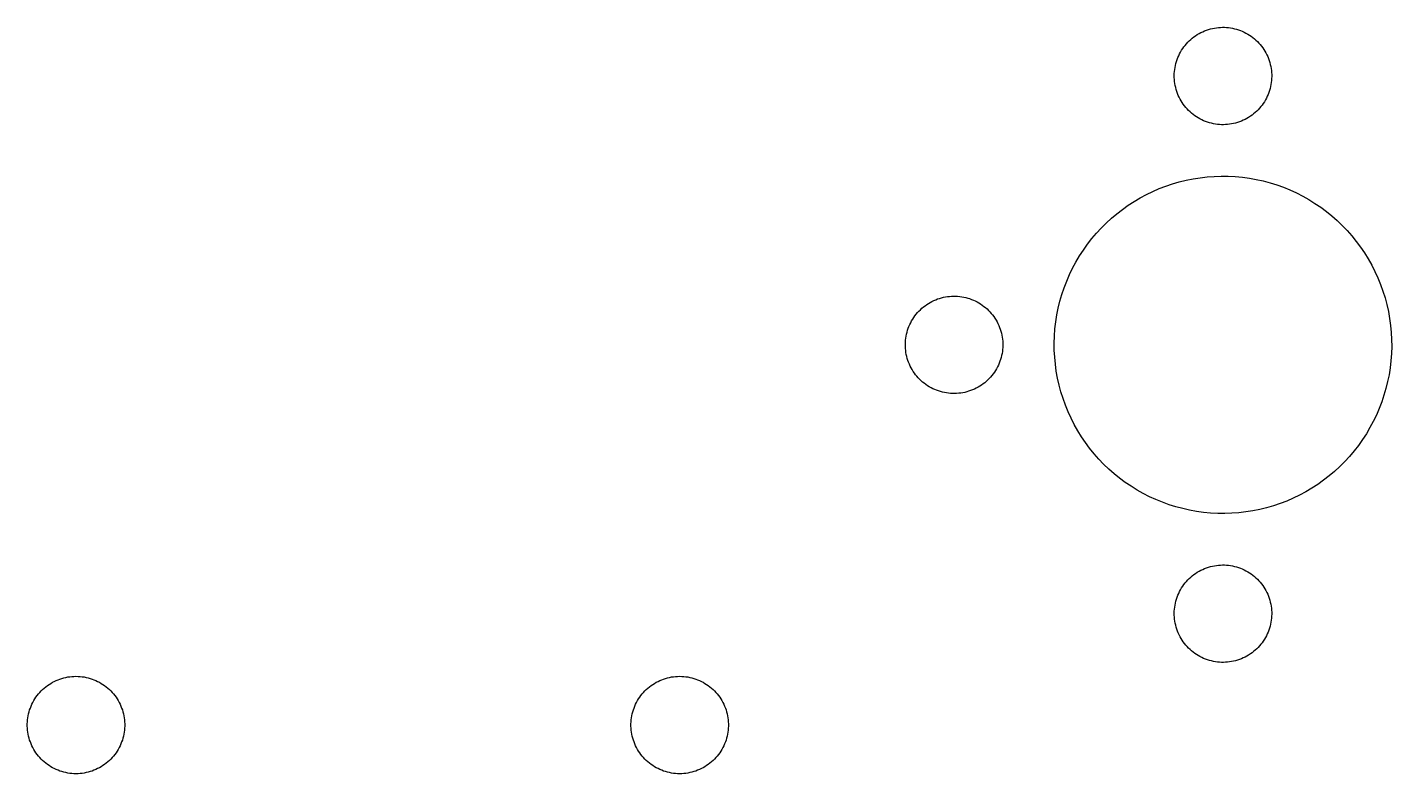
# Model space of a CAD drawing. Header units: metres. Extents: x -162 to 60, y -124 to 48.
# Drawn here: x -50.3 to 7.1, y -18 to 13.4 of the extents above; entities that cross this region are included whole.
import ezdxf

# ---------------------------------------------------------------- set-up
doc = ezdxf.new("R2010")
doc.units = ezdxf.units.M

msp = doc.modelspace()

# ---------------------------------------------------------------- linework, layer by layer
for p, q in [((-0.853049, 13.1775), (-0.774371, 13.2116)), ((-0.774371, 13.2116), (-0.694144, 13.2422)), ((-0.694144, 13.2422), (-0.612753, 13.2697)), ((-0.612753, 13.2697), (-0.530588, 13.2938)), ((-0.530588, 13.2938), (-0.446872, 13.3143)), ((-0.446872, 13.3143), (-0.362769, 13.331)), ((-0.362769, 13.331), (-0.27789, 13.3445)), ((-0.27789, 13.3445), (-0.192624, 13.3542)), ((-0.192624, 13.3542), (-0.10697, 13.3608)), ((-0.10697, 13.3608), (-0.021316, 13.3635)), ((-0.021316, 13.3635), (0.064337, 13.3624)), ((0.064337, 13.3624), (0.149991, 13.3581)), ((0.149991, 13.3581), (0.235257, 13.35)), ((0.235257, 13.35), (0.320523, 13.3383)), ((0.320523, 13.3383), (0.405014, 13.3232)), ((0.405014, 13.3232), (0.48873, 13.3042)), ((0.48873, 13.3042), (0.571671, 13.2821)), ((0.571671, 13.2821), (0.653836, 13.2566)), ((0.653836, 13.2566), (0.734451, 13.2275)), ((0.734451, 13.2275), (0.813904, 13.1949)), ((-1.59293, 12.6035), (-1.5375, 12.6694)), ((-1.5375, 12.6694), (-1.47937, 12.7326)), ((-1.47937, 12.7326), (-1.41852, 12.793)), ((-1.41852, 12.793), (-1.35534, 12.8512)), ((-1.35534, 12.8512), (-1.28984, 12.9066)), ((-1.28984, 12.9066), (-1.22202, 12.9593)), ((-1.22202, 12.9593), (-1.15226, 13.0089)), ((-1.15226, 13.0089), (-1.08017, 13.0558)), ((-1.08017, 13.0558), (-1.00614, 13.0996)), ((-1.00614, 13.0996), (-0.930563, 13.1399)), ((-0.930563, 13.1399), (-0.853049, 13.1775)), ((0.813904, 13.1949), (0.892194, 13.1593)), ((0.892194, 13.1593), (0.968546, 13.1201)), ((0.968546, 13.1201), (1.04335, 13.0779)), ((1.04335, 13.0779), (1.11621, 13.0329)), ((1.11621, 13.0329), (1.18752, 12.9845)), ((1.18752, 12.9845), (1.25612, 12.9333)), ((1.25612, 12.9333), (1.32318, 12.8794)), ((1.32318, 12.8794), (1.38751, 12.8225)), ((1.38751, 12.8225), (1.44952, 12.7632)), ((1.44952, 12.7632), (1.50882, 12.7012)), ((1.50882, 12.7012), (1.56541, 12.6368)), ((1.56541, 12.6368), (1.61967, 12.5702)), ((-1.92856, 12.0078), (-1.89795, 12.088)), ((-1.89795, 12.088), (-1.86384, 12.1667)), ((-1.86384, 12.1667), (-1.82625, 12.2442)), ((-1.82625, 12.2442), (-1.78594, 12.3198)), ((-1.78594, 12.3198), (-1.74214, 12.3938)), ((-1.74214, 12.3938), (-1.69525, 12.4659)), ((-1.69525, 12.4659), (-1.64564, 12.5357)), ((-1.64564, 12.5357), (-1.59293, 12.6035)), ((1.61967, 12.5702), (1.67083, 12.5012)), ((1.67083, 12.5012), (1.71927, 12.4299)), ((1.71927, 12.4299), (1.76423, 12.357)), ((1.76423, 12.357), (1.80648, 12.2822)), ((1.80648, 12.2822), (1.84562, 12.2058)), ((1.84562, 12.2058), (1.88128, 12.1276)), ((1.88128, 12.1276), (1.91345, 12.0481)), ((-2.04716, 11.4206), (-2.04057, 11.5063)), ((-2.04057, 11.5063), (-2.03088, 11.5915)), ((-2.03088, 11.5915), (-2.01732, 11.6764)), ((-2.01732, 11.6764), (-2.00027, 11.7605)), ((-2.00027, 11.7605), (-1.98011, 11.8442)), ((-1.98011, 11.8442), (-1.95608, 11.9264)), ((-1.95608, 11.9264), (-1.92856, 12.0078)), ((1.91345, 12.0481), (1.9429, 11.9675)), ((1.9429, 11.9675), (1.96848, 11.8853)), ((1.96848, 11.8853), (1.99058, 11.8024)), ((1.99058, 11.8024), (2.00918, 11.7187)), ((2.00918, 11.7187), (2.02468, 11.6342)), ((2.02468, 11.6342), (2.03631, 11.5493)), ((2.03631, 11.5493), (2.04445, 11.4636)), ((-2.04987, 11.335), (-2.04716, 11.4206)), ((-2.04871, 11.2489), (-2.04987, 11.335)), ((-2.04445, 11.1633), (-2.04871, 11.2489)), ((-2.03631, 11.078), (-2.04445, 11.1633)), ((-2.02468, 10.9927), (-2.03631, 11.078)), ((-2.00918, 10.9082), (-2.02468, 10.9927)), ((-1.99058, 10.8245), (-2.00918, 10.9082)), ((2.01732, 10.9505), (2.00027, 10.8664)), ((2.03088, 11.0354), (2.01732, 10.9505)), ((2.04057, 11.1206), (2.03088, 11.0354)), ((2.04716, 11.2063), (2.04057, 11.1206)), ((2.04445, 11.4636), (2.04871, 11.378)), ((2.04987, 11.2919), (2.04716, 11.2063)), ((2.04871, 11.378), (2.04987, 11.2919)), ((-1.96848, 10.7416), (-1.99058, 10.8245)), ((-1.9429, 10.6598), (-1.96848, 10.7416)), ((-1.91384, 10.5788), (-1.9429, 10.6598)), ((-1.88128, 10.4994), (-1.91384, 10.5788)), ((-1.84562, 10.4215), (-1.88128, 10.4994)), ((-1.80648, 10.3447), (-1.84562, 10.4215)), ((-1.76423, 10.2699), (-1.80648, 10.3447)), ((1.82625, 10.3827), (1.78594, 10.3071)), ((1.86384, 10.4602), (1.82625, 10.3827)), ((1.89795, 10.5389), (1.86384, 10.4602)), ((1.92856, 10.6191), (1.89795, 10.5389)), ((1.95608, 10.7005), (1.92856, 10.6191)), ((1.98011, 10.7831), (1.95608, 10.7005)), ((2.00027, 10.8664), (1.98011, 10.7831)), ((-1.71889, 10.1971), (-1.76423, 10.2699)), ((-1.67083, 10.1261), (-1.71889, 10.1971)), ((-1.61967, 10.0571), (-1.67083, 10.1261)), ((-1.56541, 9.99048), (-1.61967, 10.0571)), ((-1.50882, 9.92575), (-1.56541, 9.99048)), ((-1.44952, 9.86374), (-1.50882, 9.92575)), ((-1.38751, 9.80444), (-1.44952, 9.86374)), ((-1.32318, 9.74785), (-1.38751, 9.80444)), ((1.35534, 9.77576), (1.28984, 9.72034)), ((1.41852, 9.8339), (1.35534, 9.77576)), ((1.47937, 9.89474), (1.41852, 9.8339)), ((1.5375, 9.95792), (1.47937, 9.89474)), ((1.59293, 10.0234), (1.5375, 9.95792)), ((1.64564, 10.0912), (1.59293, 10.0234)), ((1.69525, 10.1614), (1.64564, 10.0912)), ((1.74214, 10.2331), (1.69525, 10.1614)), ((1.78594, 10.3071), (1.74214, 10.2331)), ((-1.25612, 9.69359), (-1.32318, 9.74785)), ((-1.18752, 9.64243), (-1.25612, 9.69359)), ((-1.11621, 9.59438), (-1.18752, 9.64243)), ((-1.04335, 9.54903), (-1.11621, 9.59438)), ((-0.968546, 9.50678), (-1.04335, 9.54903)), ((-0.892194, 9.46803), (-0.968546, 9.50678)), ((-0.813904, 9.43198), (-0.892194, 9.46803)), ((-0.734451, 9.39981), (-0.813904, 9.43198)), ((-0.653836, 9.37075), (-0.734451, 9.39981)), ((-0.571671, 9.34478), (-0.653836, 9.37075)), ((-0.48873, 9.32269), (-0.571671, 9.34478)), ((-0.405014, 9.30408), (-0.48873, 9.32269)), ((-0.320523, 9.28858), (-0.405014, 9.30408)), ((-0.235257, 9.27695), (-0.320523, 9.28858)), ((-0.149991, 9.26881), (-0.235257, 9.27695)), ((-0.064337, 9.26455), (-0.149991, 9.26881)), ((0.021316, 9.26378), (-0.064337, 9.26455)), ((0.10697, 9.26649), (0.021316, 9.26378)), ((0.192624, 9.27269), (0.10697, 9.26649)), ((0.27789, 9.28238), (0.192624, 9.27269)), ((0.362769, 9.29594), (0.27789, 9.28238)), ((0.446872, 9.313), (0.362769, 9.29594)), ((0.530588, 9.33315), (0.446872, 9.313)), ((0.612753, 9.35718), (0.530588, 9.33315)), ((0.694144, 9.3847), (0.612753, 9.35718)), ((0.774371, 9.41532), (0.694144, 9.3847)), ((0.853049, 9.44942), (0.774371, 9.41532)), ((0.930563, 9.48702), (0.853049, 9.44942)), ((1.00614, 9.52733), (0.930563, 9.48702)), ((1.08017, 9.57112), (1.00614, 9.52733)), ((1.15226, 9.61802), (1.08017, 9.57112)), ((1.22202, 9.66763), (1.15226, 9.61802)), ((1.28984, 9.72034), (1.22202, 9.66763)), ((-1.83748, 6.85772), (-1.54874, 6.92865)), ((-1.54874, 6.92865), (-1.25729, 6.98756)), ((-1.25729, 6.98756), (-0.963507, 7.03407)), ((-0.963507, 7.03407), (-0.667789, 7.06817)), ((-0.667789, 7.06817), (-0.371295, 7.09026)), ((-0.371295, 7.09026), (-0.074026, 7.09957)), ((-0.074026, 7.09957), (0.222855, 7.09647)), ((0.222855, 7.09647), (0.519736, 7.08058)), ((0.519736, 7.08058), (0.815842, 7.05267)), ((0.815842, 7.05267), (1.1104, 7.01236)), ((1.1104, 7.01236), (1.40302, 6.95965)), ((1.40302, 6.95965), (1.69331, 6.89493)), ((1.69331, 6.89493), (1.9805, 6.8178)), ((-3.48506, 6.18528), (-3.22306, 6.32597)), ((-3.22306, 6.32597), (-2.95525, 6.45542)), ((-2.95525, 6.45542), (-2.68239, 6.57363)), ((-2.68239, 6.57363), (-2.40489, 6.68021)), ((-2.40489, 6.68021), (-2.12313, 6.77478)), ((-2.12313, 6.77478), (-1.83748, 6.85772)), ((1.9805, 6.8178), (2.26459, 6.72905)), ((2.26459, 6.72905), (2.54442, 6.62828)), ((2.54442, 6.62828), (2.8196, 6.51588)), ((2.8196, 6.51588), (3.09012, 6.39225)), ((3.09012, 6.39225), (3.35483, 6.25698)), ((-4.23307, 5.69965), (-3.99045, 5.87212)), ((-3.99045, 5.87212), (-3.74124, 6.03413)), ((-3.74124, 6.03413), (-3.48506, 6.18528)), ((3.35483, 6.25698), (3.61412, 6.11087)), ((3.61412, 6.11087), (3.86682, 5.95429)), ((3.86682, 5.95429), (4.11254, 5.78724)), ((4.11254, 5.78724), (4.35128, 5.60974)), ((-4.91404, 5.12411), (-4.69506, 5.32564)), ((-4.69506, 5.32564), (-4.46794, 5.51749)), ((-4.46794, 5.51749), (-4.23307, 5.69965)), ((4.35128, 5.60974), (4.58267, 5.42292)), ((4.58267, 5.42292), (4.80552, 5.22604)), ((4.80552, 5.22604), (5.02024, 5.02024)), ((-5.51749, 4.46794), (-5.32564, 4.69506)), ((-5.32564, 4.69506), (-5.12411, 4.91404)), ((-5.12411, 4.91404), (-4.91404, 5.12411)), ((5.02024, 5.02024), (5.22604, 4.80552)), ((5.22604, 4.80552), (5.42292, 4.58267)), ((-5.87212, 3.99045), (-5.69965, 4.23307)), ((-5.69965, 4.23307), (-5.51749, 4.46794)), ((5.42292, 4.58267), (5.60974, 4.35128)), ((5.60974, 4.35128), (5.78724, 4.11254)), ((5.78724, 4.11254), (5.95429, 3.86682)), ((-6.32597, 3.22306), (-6.18528, 3.48506)), ((-6.18528, 3.48506), (-6.03413, 3.74124)), ((-6.03413, 3.74124), (-5.87212, 3.99045)), ((5.95429, 3.86682), (6.11087, 3.61412)), ((6.11087, 3.61412), (6.25698, 3.35483)), ((-6.57363, 2.68239), (-6.45542, 2.95525)), ((-6.45542, 2.95525), (-6.32597, 3.22306)), ((6.25698, 3.35483), (6.39225, 3.09012)), ((6.39225, 3.09012), (6.51588, 2.8196)), ((-6.77478, 2.12313), (-6.68021, 2.40489)), ((-6.68021, 2.40489), (-6.57363, 2.68239)), ((6.51588, 2.8196), (6.62828, 2.54442)), ((6.62828, 2.54442), (6.72905, 2.26459)), ((-12.4659, 1.69525), (-12.3938, 1.74214)), ((-12.3938, 1.74214), (-12.3198, 1.78594)), ((-12.3198, 1.78594), (-12.2442, 1.82625)), ((-12.2442, 1.82625), (-12.1667, 1.86384)), ((-12.1667, 1.86384), (-12.088, 1.89795)), ((-12.088, 1.89795), (-12.0078, 1.92856)), ((-12.0078, 1.92856), (-11.9264, 1.95608)), ((-11.9264, 1.95608), (-11.8442, 1.98011)), ((-11.8442, 1.98011), (-11.7605, 2.00027)), ((-11.7605, 2.00027), (-11.6764, 2.01732)), ((-11.6764, 2.01732), (-11.5915, 2.03088)), ((-11.5915, 2.03088), (-11.5063, 2.04057)), ((-11.5063, 2.04057), (-11.4206, 2.04716)), ((-11.4206, 2.04716), (-11.335, 2.04987)), ((-11.335, 2.04987), (-11.2489, 2.04871)), ((-11.2489, 2.04871), (-11.1633, 2.04445)), ((-11.1633, 2.04445), (-11.078, 2.03631)), ((-11.078, 2.03631), (-10.9927, 2.02468)), ((-10.9927, 2.02468), (-10.9082, 2.00918)), ((-10.9082, 2.00918), (-10.8245, 1.99058)), ((-10.8245, 1.99058), (-10.7416, 1.96848)), ((-10.7416, 1.96848), (-10.6598, 1.9429)), ((-10.6598, 1.9429), (-10.5788, 1.91384)), ((-10.5788, 1.91384), (-10.4994, 1.88128)), ((-10.4994, 1.88128), (-10.4215, 1.84562)), ((-10.4215, 1.84562), (-10.3447, 1.80648)), ((-10.3447, 1.80648), (-10.2699, 1.76423)), ((-10.2699, 1.76423), (-10.1971, 1.71889)), ((-6.92865, 1.54874), (-6.85772, 1.83748)), ((-6.85772, 1.83748), (-6.77478, 2.12313)), ((6.72905, 2.26459), (6.8178, 1.9805)), ((6.8178, 1.9805), (6.89493, 1.69331)), ((-13.0558, 1.08017), (-13.0089, 1.15226)), ((-13.0089, 1.15226), (-12.9593, 1.22202)), ((-12.9593, 1.22202), (-12.9066, 1.28984)), ((-12.9066, 1.28984), (-12.8512, 1.35534)), ((-12.8512, 1.35534), (-12.793, 1.41852)), ((-12.793, 1.41852), (-12.7326, 1.47937)), ((-12.7326, 1.47937), (-12.6694, 1.5375)), ((-12.6694, 1.5375), (-12.6035, 1.59293)), ((-12.6035, 1.59293), (-12.5357, 1.64564)), ((-12.5357, 1.64564), (-12.4659, 1.69525)), ((-10.1971, 1.71889), (-10.1261, 1.67083)), ((-10.1261, 1.67083), (-10.0571, 1.61967)), ((-10.0571, 1.61967), (-9.99048, 1.56541)), ((-9.99048, 1.56541), (-9.92575, 1.50882)), ((-9.92575, 1.50882), (-9.86374, 1.44952)), ((-9.86374, 1.44952), (-9.80444, 1.38751)), ((-9.80444, 1.38751), (-9.74785, 1.32318)), ((-9.74785, 1.32318), (-9.69359, 1.25612)), ((-9.69359, 1.25612), (-9.64243, 1.18752)), ((-9.64243, 1.18752), (-9.59438, 1.11621)), ((-7.03407, 0.963507), (-6.98756, 1.25729)), ((-6.98756, 1.25729), (-6.92865, 1.54874)), ((6.89493, 1.69331), (6.95965, 1.40302)), ((6.95965, 1.40302), (7.01236, 1.1104)), ((-13.2938, 0.530588), (-13.2697, 0.612753)), ((-13.2697, 0.612753), (-13.2422, 0.694144)), ((-13.2422, 0.694144), (-13.2116, 0.774371)), ((-13.2116, 0.774371), (-13.1775, 0.853049)), ((-13.1775, 0.853049), (-13.1399, 0.930563)), ((-13.1399, 0.930563), (-13.0996, 1.00614)), ((-13.0996, 1.00614), (-13.0558, 1.08017)), ((-9.59438, 1.11621), (-9.54903, 1.04335)), ((-9.54903, 1.04335), (-9.50678, 0.968546)), ((-9.50678, 0.968546), (-9.46803, 0.892194)), ((-9.46803, 0.892194), (-9.43198, 0.813904)), ((-9.43198, 0.813904), (-9.39981, 0.734451)), ((-9.39981, 0.734451), (-9.37075, 0.653836)), ((-9.37075, 0.653836), (-9.34478, 0.571671)), ((-7.09026, 0.371295), (-7.06817, 0.667789)), ((-7.06817, 0.667789), (-7.03407, 0.963507)), ((7.01236, 1.1104), (7.05267, 0.815842)), ((7.05267, 0.815842), (7.08058, 0.519736)), ((-13.3635, 0.021316), (-13.3608, 0.10697)), ((-13.3624, -0.064337), (-13.3635, 0.021316)), ((-13.3608, 0.10697), (-13.3542, 0.192624)), ((-13.3542, 0.192624), (-13.3445, 0.27789)), ((-13.3445, 0.27789), (-13.331, 0.362769)), ((-13.331, 0.362769), (-13.3143, 0.446872)), ((-13.3143, 0.446872), (-13.2938, 0.530588)), ((-9.34478, 0.571671), (-9.32269, 0.48873)), ((-9.32269, 0.48873), (-9.30408, 0.405014)), ((-9.30408, 0.405014), (-9.28858, 0.320523)), ((-9.28858, 0.320523), (-9.27695, 0.235257)), ((-9.27695, 0.235257), (-9.26881, 0.149991)), ((-9.26881, 0.149991), (-9.26455, 0.064337)), ((-9.26455, 0.064337), (-9.26378, -0.021316)), ((-7.09957, 0.074026), (-7.09026, 0.371295)), ((-7.09647, -0.222855), (-7.09957, 0.074026)), ((7.08058, 0.519736), (7.09647, 0.222855)), ((7.09647, 0.222855), (7.09957, -0.074026)), ((-13.3581, -0.149991), (-13.3624, -0.064337)), ((-13.35, -0.235257), (-13.3581, -0.149991)), ((-13.3383, -0.320523), (-13.35, -0.235257)), ((-13.3232, -0.405014), (-13.3383, -0.320523)), ((-13.3042, -0.48873), (-13.3232, -0.405014)), ((-13.2821, -0.571671), (-13.3042, -0.48873)), ((-13.2566, -0.653836), (-13.2821, -0.571671)), ((-9.33315, -0.530588), (-9.35718, -0.612753)), ((-9.313, -0.446872), (-9.33315, -0.530588)), ((-9.29594, -0.362769), (-9.313, -0.446872)), ((-9.28238, -0.27789), (-9.29594, -0.362769)), ((-9.27269, -0.192624), (-9.28238, -0.27789)), ((-9.26649, -0.10697), (-9.27269, -0.192624)), ((-9.26378, -0.021316), (-9.26649, -0.10697)), ((-7.08058, -0.519736), (-7.09647, -0.222855)), ((-7.05267, -0.815842), (-7.08058, -0.519736)), ((7.09026, -0.371295), (7.06817, -0.667789)), ((7.09957, -0.074026), (7.09026, -0.371295)), ((-13.2275, -0.734451), (-13.2566, -0.653836)), ((-13.1949, -0.813904), (-13.2275, -0.734451)), ((-13.1593, -0.892194), (-13.1949, -0.813904)), ((-13.1201, -0.968546), (-13.1593, -0.892194)), ((-13.0779, -1.04335), (-13.1201, -0.968546)), ((-13.0329, -1.11621), (-13.0779, -1.04335)), ((-12.9845, -1.18752), (-13.0329, -1.11621)), ((-9.57112, -1.08017), (-9.61802, -1.15226)), ((-9.52733, -1.00614), (-9.57112, -1.08017)), ((-9.48702, -0.930563), (-9.52733, -1.00614)), ((-9.44942, -0.853049), (-9.48702, -0.930563)), ((-9.41532, -0.774371), (-9.44942, -0.853049)), ((-9.3847, -0.694144), (-9.41532, -0.774371)), ((-9.35718, -0.612753), (-9.3847, -0.694144)), ((-7.01236, -1.1104), (-7.05267, -0.815842)), ((-6.95965, -1.40302), (-7.01236, -1.1104)), ((7.03407, -0.963507), (6.98756, -1.25729)), ((7.06817, -0.667789), (7.03407, -0.963507)), ((-12.9333, -1.25612), (-12.9845, -1.18752)), ((-12.8794, -1.32318), (-12.9333, -1.25612)), ((-12.8225, -1.38751), (-12.8794, -1.32318)), ((-12.7632, -1.44952), (-12.8225, -1.38751)), ((-12.7012, -1.50882), (-12.7632, -1.44952)), ((-12.6368, -1.56541), (-12.7012, -1.50882)), ((-12.5702, -1.61967), (-12.6368, -1.56541)), ((-12.5012, -1.67083), (-12.5702, -1.61967)), ((-12.4299, -1.71927), (-12.5012, -1.67083)), ((-12.357, -1.76423), (-12.4299, -1.71927)), ((-10.1614, -1.69525), (-10.2331, -1.74214)), ((-10.0912, -1.64564), (-10.1614, -1.69525)), ((-10.0234, -1.59293), (-10.0912, -1.64564)), ((-9.95792, -1.5375), (-10.0234, -1.59293)), ((-9.89474, -1.47937), (-9.95792, -1.5375)), ((-9.8339, -1.41852), (-9.89474, -1.47937)), ((-9.77576, -1.35534), (-9.8339, -1.41852)), ((-9.72034, -1.28984), (-9.77576, -1.35534)), ((-9.66763, -1.22202), (-9.72034, -1.28984)), ((-9.61802, -1.15226), (-9.66763, -1.22202)), ((-6.89493, -1.69331), (-6.95965, -1.40302)), ((-6.8178, -1.9805), (-6.89493, -1.69331)), ((6.92865, -1.54874), (6.85772, -1.83748)), ((6.98756, -1.25729), (6.92865, -1.54874)), ((-12.2822, -1.80648), (-12.357, -1.76423)), ((-12.2058, -1.84562), (-12.2822, -1.80648)), ((-12.1276, -1.88128), (-12.2058, -1.84562)), ((-12.0481, -1.91345), (-12.1276, -1.88128)), ((-11.9675, -1.9429), (-12.0481, -1.91345)), ((-11.8853, -1.96848), (-11.9675, -1.9429)), ((-11.8024, -1.99058), (-11.8853, -1.96848)), ((-11.7187, -2.00918), (-11.8024, -1.99058)), ((-11.6342, -2.02468), (-11.7187, -2.00918)), ((-11.5493, -2.03631), (-11.6342, -2.02468)), ((-11.4636, -2.04445), (-11.5493, -2.03631)), ((-11.378, -2.04871), (-11.4636, -2.04445)), ((-11.2919, -2.04987), (-11.378, -2.04871)), ((-11.2063, -2.04716), (-11.2919, -2.04987)), ((-11.1206, -2.04057), (-11.2063, -2.04716)), ((-11.0354, -2.03088), (-11.1206, -2.04057)), ((-10.9505, -2.01732), (-11.0354, -2.03088)), ((-10.8664, -2.00027), (-10.9505, -2.01732)), ((-10.7831, -1.98011), (-10.8664, -2.00027)), ((-10.7005, -1.95608), (-10.7831, -1.98011)), ((-10.6191, -1.92856), (-10.7005, -1.95608)), ((-10.5389, -1.89795), (-10.6191, -1.92856)), ((-10.4602, -1.86384), (-10.5389, -1.89795)), ((-10.3827, -1.82625), (-10.4602, -1.86384)), ((-10.3071, -1.78594), (-10.3827, -1.82625)), ((-10.2331, -1.74214), (-10.3071, -1.78594)), ((-6.72905, -2.26459), (-6.8178, -1.9805)), ((-6.62828, -2.54442), (-6.72905, -2.26459)), ((6.77478, -2.12313), (6.68021, -2.40489)), ((6.85772, -1.83748), (6.77478, -2.12313)), ((-6.51588, -2.8196), (-6.62828, -2.54442)), ((-6.39225, -3.09012), (-6.51588, -2.8196)), ((6.57363, -2.68239), (6.45542, -2.95525)), ((6.68021, -2.40489), (6.57363, -2.68239)), ((-6.25698, -3.35483), (-6.39225, -3.09012)), ((-6.11087, -3.61412), (-6.25698, -3.35483)), ((6.32597, -3.22306), (6.18528, -3.48506)), ((6.45542, -2.95525), (6.32597, -3.22306)), ((-5.95429, -3.86682), (-6.11087, -3.61412)), ((-5.78724, -4.11254), (-5.95429, -3.86682)), ((5.87212, -3.99045), (5.69965, -4.23307)), ((6.03413, -3.74124), (5.87212, -3.99045)), ((6.18528, -3.48506), (6.03413, -3.74124)), ((-5.60974, -4.35128), (-5.78724, -4.11254)), ((-5.42292, -4.58267), (-5.60974, -4.35128)), ((-5.22604, -4.80552), (-5.42292, -4.58267)), ((5.51749, -4.46794), (5.32564, -4.69506)), ((5.69965, -4.23307), (5.51749, -4.46794)), ((-5.02024, -5.02024), (-5.22604, -4.80552)), ((-4.80552, -5.22604), (-5.02024, -5.02024)), ((4.91404, -5.12411), (4.69506, -5.32564)), ((5.12411, -4.91404), (4.91404, -5.12411)), ((5.32564, -4.69506), (5.12411, -4.91404)), ((-4.58267, -5.42292), (-4.80552, -5.22604)), ((-4.35128, -5.60974), (-4.58267, -5.42292)), ((-4.11254, -5.78724), (-4.35128, -5.60974)), ((4.23307, -5.69965), (3.99045, -5.87212)), ((4.46794, -5.51749), (4.23307, -5.69965)), ((4.69506, -5.32564), (4.46794, -5.51749)), ((-3.86682, -5.95429), (-4.11254, -5.78724)), ((-3.61412, -6.11087), (-3.86682, -5.95429)), ((-3.35483, -6.25698), (-3.61412, -6.11087)), ((-3.09012, -6.39225), (-3.35483, -6.25698)), ((3.48506, -6.18528), (3.22306, -6.32597)), ((3.74124, -6.03413), (3.48506, -6.18528)), ((3.99045, -5.87212), (3.74124, -6.03413)), ((-2.8196, -6.51588), (-3.09012, -6.39225)), ((-2.54442, -6.62828), (-2.8196, -6.51588)), ((-2.26459, -6.72905), (-2.54442, -6.62828)), ((-1.9805, -6.8178), (-2.26459, -6.72905)), ((-1.69331, -6.89493), (-1.9805, -6.8178)), ((1.83748, -6.85772), (1.54874, -6.92865)), ((2.12313, -6.77478), (1.83748, -6.85772)), ((2.40489, -6.68021), (2.12313, -6.77478)), ((2.68239, -6.57363), (2.40489, -6.68021)), ((2.95525, -6.45542), (2.68239, -6.57363)), ((3.22306, -6.32597), (2.95525, -6.45542)), ((-1.40302, -6.95965), (-1.69331, -6.89493)), ((-1.1104, -7.01236), (-1.40302, -6.95965)), ((-0.815842, -7.05267), (-1.1104, -7.01236)), ((-0.519736, -7.08058), (-0.815842, -7.05267)), ((-0.222855, -7.09647), (-0.519736, -7.08058)), ((0.074026, -7.09957), (-0.222855, -7.09647)), ((0.371295, -7.09026), (0.074026, -7.09957)), ((0.667789, -7.06817), (0.371295, -7.09026)), ((0.963507, -7.03407), (0.667789, -7.06817)), ((1.25729, -6.98756), (0.963507, -7.03407)), ((1.54874, -6.92865), (1.25729, -6.98756)), ((-1.35534, -9.77576), (-1.28984, -9.72034)), ((-1.28984, -9.72034), (-1.22202, -9.66763)), ((-1.22202, -9.66763), (-1.15226, -9.61802)), ((-1.15226, -9.61802), (-1.08017, -9.57112)), ((-1.08017, -9.57112), (-1.00614, -9.52733)), ((-1.00614, -9.52733), (-0.930563, -9.48702)), ((-0.930563, -9.48702), (-0.853049, -9.44942)), ((-0.853049, -9.44942), (-0.774371, -9.41532)), ((-0.774371, -9.41532), (-0.694144, -9.3847)), ((-0.694144, -9.3847), (-0.612753, -9.35718)), ((-0.612753, -9.35718), (-0.530588, -9.33315)), ((-0.530588, -9.33315), (-0.446872, -9.313)), ((-0.446872, -9.313), (-0.362769, -9.29594)), ((-0.362769, -9.29594), (-0.27789, -9.28238)), ((-0.27789, -9.28238), (-0.192624, -9.27269)), ((-0.192624, -9.27269), (-0.10697, -9.26649)), ((-0.10697, -9.26649), (-0.021316, -9.26378)), ((-0.021316, -9.26378), (0.064337, -9.26455)), ((0.064337, -9.26455), (0.149991, -9.26881)), ((0.149991, -9.26881), (0.235257, -9.27695)), ((0.235257, -9.27695), (0.320523, -9.28858)), ((0.320523, -9.28858), (0.405014, -9.30408)), ((0.405014, -9.30408), (0.48873, -9.32269)), ((0.48873, -9.32269), (0.571671, -9.34478)), ((0.571671, -9.34478), (0.653836, -9.37075)), ((0.653836, -9.37075), (0.734451, -9.39981)), ((0.734451, -9.39981), (0.813904, -9.43198)), ((0.813904, -9.43198), (0.892194, -9.46803)), ((0.892194, -9.46803), (0.968546, -9.50678)), ((0.968546, -9.50678), (1.04335, -9.54903)), ((1.04335, -9.54903), (1.11621, -9.59438)), ((1.11621, -9.59438), (1.18752, -9.64243)), ((1.18752, -9.64243), (1.25612, -9.69359)), ((1.25612, -9.69359), (1.32318, -9.74785)), ((1.32318, -9.74785), (1.38751, -9.80444)), ((-1.82625, -10.3827), (-1.78594, -10.3071)), ((-1.78594, -10.3071), (-1.74214, -10.2331)), ((-1.74214, -10.2331), (-1.69525, -10.1614)), ((-1.69525, -10.1614), (-1.64564, -10.0912)), ((-1.64564, -10.0912), (-1.59293, -10.0234)), ((-1.59293, -10.0234), (-1.5375, -9.95792)), ((-1.5375, -9.95792), (-1.47937, -9.89474)), ((-1.47937, -9.89474), (-1.41852, -9.8339)), ((-1.41852, -9.8339), (-1.35534, -9.77576)), ((1.38751, -9.80444), (1.44952, -9.86374)), ((1.44952, -9.86374), (1.50882, -9.92575)), ((1.50882, -9.92575), (1.56541, -9.99048)), ((1.56541, -9.99048), (1.61967, -10.0571)), ((1.61967, -10.0571), (1.67083, -10.1261)), ((1.67083, -10.1261), (1.71889, -10.1971)), ((1.71889, -10.1971), (1.76423, -10.2699)), ((1.76423, -10.2699), (1.80648, -10.3447)), ((-2.01732, -10.9505), (-2.00027, -10.8664)), ((-2.00027, -10.8664), (-1.98011, -10.7831)), ((-1.98011, -10.7831), (-1.95608, -10.7005)), ((-1.95608, -10.7005), (-1.92856, -10.6191)), ((-1.92856, -10.6191), (-1.89795, -10.5389)), ((-1.89795, -10.5389), (-1.86384, -10.4602)), ((-1.86384, -10.4602), (-1.82625, -10.3827)), ((1.80648, -10.3447), (1.84562, -10.4215)), ((1.84562, -10.4215), (1.88128, -10.4994)), ((1.88128, -10.4994), (1.91384, -10.5788)), ((1.91384, -10.5788), (1.9429, -10.6598)), ((1.9429, -10.6598), (1.96848, -10.7416)), ((1.96848, -10.7416), (1.99058, -10.8245)), ((1.99058, -10.8245), (2.00918, -10.9082)), ((-2.04987, -11.2919), (-2.04716, -11.2063)), ((-2.04871, -11.378), (-2.04987, -11.2919)), ((-2.04445, -11.4636), (-2.04871, -11.378)), ((-2.04716, -11.2063), (-2.04057, -11.1206)), ((-2.03631, -11.5493), (-2.04445, -11.4636)), ((-2.04057, -11.1206), (-2.03088, -11.0354)), ((-2.03088, -11.0354), (-2.01732, -10.9505)), ((2.00918, -10.9082), (2.02468, -10.9927)), ((2.02468, -10.9927), (2.03631, -11.078)), ((2.03631, -11.078), (2.04445, -11.1633)), ((2.04716, -11.4206), (2.04057, -11.5063)), ((2.04445, -11.1633), (2.04871, -11.2489)), ((2.04987, -11.335), (2.04716, -11.4206)), ((2.04871, -11.2489), (2.04987, -11.335)), ((-2.02468, -11.6342), (-2.03631, -11.5493)), ((-2.00918, -11.7187), (-2.02468, -11.6342)), ((-1.99058, -11.8024), (-2.00918, -11.7187)), ((-1.96848, -11.8853), (-1.99058, -11.8024)), ((-1.9429, -11.9675), (-1.96848, -11.8853)), ((-1.91345, -12.0481), (-1.9429, -11.9675)), ((-1.88128, -12.1276), (-1.91345, -12.0481)), ((1.92856, -12.0078), (1.89795, -12.088)), ((1.95608, -11.9264), (1.92856, -12.0078)), ((1.98011, -11.8442), (1.95608, -11.9264)), ((2.00027, -11.7605), (1.98011, -11.8442)), ((2.01732, -11.6764), (2.00027, -11.7605)), ((2.03088, -11.5915), (2.01732, -11.6764)), ((2.04057, -11.5063), (2.03088, -11.5915)), ((-1.84562, -12.2058), (-1.88128, -12.1276)), ((-1.80648, -12.2822), (-1.84562, -12.2058)), ((-1.76423, -12.357), (-1.80648, -12.2822)), ((-1.71927, -12.4299), (-1.76423, -12.357)), ((-1.67083, -12.5012), (-1.71927, -12.4299)), ((-1.61967, -12.5702), (-1.67083, -12.5012)), ((-1.56541, -12.6368), (-1.61967, -12.5702)), ((1.59293, -12.6035), (1.5375, -12.6694)), ((1.64564, -12.5357), (1.59293, -12.6035)), ((1.69525, -12.4659), (1.64564, -12.5357)), ((1.74214, -12.3938), (1.69525, -12.4659)), ((1.78594, -12.3198), (1.74214, -12.3938)), ((1.82625, -12.2442), (1.78594, -12.3198)), ((1.86384, -12.1667), (1.82625, -12.2442)), ((1.89795, -12.088), (1.86384, -12.1667)), ((-1.50882, -12.7012), (-1.56541, -12.6368)), ((-1.44952, -12.7632), (-1.50882, -12.7012)), ((-1.38751, -12.8225), (-1.44952, -12.7632)), ((-1.32318, -12.8794), (-1.38751, -12.8225)), ((-1.25612, -12.9333), (-1.32318, -12.8794)), ((-1.18752, -12.9845), (-1.25612, -12.9333)), ((-1.11621, -13.0329), (-1.18752, -12.9845)), ((-1.04335, -13.0779), (-1.11621, -13.0329)), ((-0.968546, -13.1201), (-1.04335, -13.0779)), ((-0.892194, -13.1593), (-0.968546, -13.1201)), ((-0.813904, -13.1949), (-0.892194, -13.1593)), ((-0.734451, -13.2275), (-0.813904, -13.1949)), ((0.853049, -13.1775), (0.774371, -13.2116)), ((0.930563, -13.1399), (0.853049, -13.1775)), ((1.00614, -13.0996), (0.930563, -13.1399)), ((1.08017, -13.0558), (1.00614, -13.0996)), ((1.15226, -13.0089), (1.08017, -13.0558)), ((1.22202, -12.9593), (1.15226, -13.0089)), ((1.28984, -12.9066), (1.22202, -12.9593)), ((1.35534, -12.8512), (1.28984, -12.9066)), ((1.41852, -12.793), (1.35534, -12.8512)), ((1.47937, -12.7326), (1.41852, -12.793)), ((1.5375, -12.6694), (1.47937, -12.7326)), ((-0.653836, -13.2566), (-0.734451, -13.2275)), ((-0.571671, -13.2821), (-0.653836, -13.2566)), ((-0.48873, -13.3042), (-0.571671, -13.2821)), ((-0.405014, -13.3232), (-0.48873, -13.3042)), ((-0.320523, -13.3383), (-0.405014, -13.3232)), ((-0.235257, -13.35), (-0.320523, -13.3383)), ((-0.149991, -13.3581), (-0.235257, -13.35)), ((-0.064337, -13.3624), (-0.149991, -13.3581)), ((0.021316, -13.3635), (-0.064337, -13.3624)), ((0.10697, -13.3608), (0.021316, -13.3635)), ((0.192624, -13.3542), (0.10697, -13.3608)), ((0.27789, -13.3445), (0.192624, -13.3542)), ((0.362769, -13.331), (0.27789, -13.3445)), ((0.446872, -13.3143), (0.362769, -13.331)), ((0.530588, -13.2938), (0.446872, -13.3143)), ((0.612753, -13.2697), (0.530588, -13.2938)), ((0.694144, -13.2422), (0.612753, -13.2697)), ((0.774371, -13.2116), (0.694144, -13.2422)), ((-49.533, -14.3933), (-49.4648, -14.3414)), ((-49.4648, -14.3414), (-49.3943, -14.2922)), ((-49.3943, -14.2922), (-49.3218, -14.2464)), ((-49.3218, -14.2464), (-49.2474, -14.2034)), ((-49.2474, -14.2034), (-49.1714, -14.1635)), ((-49.1714, -14.1635), (-49.0935, -14.127)), ((-49.0935, -14.127), (-49.0145, -14.0937)), ((-49.0145, -14.0937), (-48.9338, -14.0639)), ((-48.9338, -14.0639), (-48.8524, -14.0371)), ((-48.8524, -14.0371), (-48.7695, -14.0143)), ((-48.7695, -14.0143), (-48.6862, -13.9945)), ((-48.6862, -13.9945), (-48.6017, -13.9786)), ((-48.6017, -13.9786), (-48.5168, -13.9658)), ((-48.5168, -13.9658), (-48.4312, -13.9569)), ((-48.4312, -13.9569), (-48.3455, -13.9515)), ((-48.3455, -13.9515), (-48.2598, -13.9499)), ((-48.2598, -13.9499), (-48.1738, -13.9515)), ((-48.1738, -13.9515), (-48.0882, -13.9569)), ((-48.0882, -13.9569), (-48.0029, -13.9658)), ((-48.0029, -13.9658), (-47.918, -13.9786)), ((-47.918, -13.9786), (-47.8335, -13.9945)), ((-47.8335, -13.9945), (-47.7502, -14.0143)), ((-47.7502, -14.0143), (-47.6672, -14.0371)), ((-47.6672, -14.0371), (-47.5855, -14.0639)), ((-47.5855, -14.0639), (-47.5052, -14.0937)), ((-47.5052, -14.0937), (-47.4262, -14.127)), ((-47.4262, -14.127), (-47.3483, -14.1635)), ((-47.3483, -14.1635), (-47.2723, -14.2034)), ((-47.2723, -14.2034), (-47.1979, -14.2464)), ((-47.1979, -14.2464), (-47.1254, -14.2922)), ((-47.1254, -14.2922), (-47.0549, -14.3414)), ((-47.0549, -14.3414), (-46.9863, -14.3933)), ((-24.133, -14.3933), (-24.0648, -14.3414)), ((-24.0648, -14.3414), (-23.9943, -14.2922)), ((-23.9943, -14.2922), (-23.9218, -14.2464)), ((-23.9218, -14.2464), (-23.8474, -14.2034)), ((-23.8474, -14.2034), (-23.7714, -14.1635)), ((-23.7714, -14.1635), (-23.6935, -14.127)), ((-23.6935, -14.127), (-23.6145, -14.0937)), ((-23.6145, -14.0937), (-23.5338, -14.0639)), ((-23.5338, -14.0639), (-23.4524, -14.0371)), ((-23.4524, -14.0371), (-23.3695, -14.0143)), ((-23.3695, -14.0143), (-23.2862, -13.9945)), ((-23.2862, -13.9945), (-23.2017, -13.9786)), ((-23.2017, -13.9786), (-23.1168, -13.9658)), ((-23.1168, -13.9658), (-23.0312, -13.9569)), ((-23.0312, -13.9569), (-22.9455, -13.9515)), ((-22.9455, -13.9515), (-22.8598, -13.9499)), ((-22.8598, -13.9499), (-22.7738, -13.9515)), ((-22.7738, -13.9515), (-22.6882, -13.9569)), ((-22.6882, -13.9569), (-22.6029, -13.9658)), ((-22.6029, -13.9658), (-22.518, -13.9786)), ((-22.518, -13.9786), (-22.4335, -13.9945)), ((-22.4335, -13.9945), (-22.3502, -14.0143)), ((-22.3502, -14.0143), (-22.2672, -14.0371)), ((-22.2672, -14.0371), (-22.1855, -14.0639)), ((-22.1855, -14.0639), (-22.1052, -14.0937)), ((-22.1052, -14.0937), (-22.0262, -14.127)), ((-22.0262, -14.127), (-21.9483, -14.1635)), ((-21.9483, -14.1635), (-21.8723, -14.2034)), ((-21.8723, -14.2034), (-21.7979, -14.2464)), ((-21.7979, -14.2464), (-21.7254, -14.2922)), ((-21.7254, -14.2922), (-21.6549, -14.3414)), ((-21.6549, -14.3414), (-21.5863, -14.3933)), ((-50.0353, -14.9747), (-49.9907, -14.9014)), ((-49.9907, -14.9014), (-49.9431, -14.8297)), ((-49.9431, -14.8297), (-49.8927, -14.7603)), ((-49.8927, -14.7603), (-49.8392, -14.6929)), ((-49.8392, -14.6929), (-49.7834, -14.6282)), ((-49.7834, -14.6282), (-49.7245, -14.5654)), ((-49.7245, -14.5654), (-49.6632, -14.5053)), ((-49.6632, -14.5053), (-49.5993, -14.448)), ((-49.5993, -14.448), (-49.533, -14.3933)), ((-46.9863, -14.3933), (-46.9204, -14.448)), ((-46.9204, -14.448), (-46.8564, -14.5053)), ((-46.8564, -14.5053), (-46.7952, -14.5654)), ((-46.7952, -14.5654), (-46.7363, -14.6282)), ((-46.7363, -14.6282), (-46.6801, -14.6929)), ((-46.6801, -14.6929), (-46.627, -14.7603)), ((-46.627, -14.7603), (-46.5766, -14.8297)), ((-46.5766, -14.8297), (-46.5289, -14.9014)), ((-46.5289, -14.9014), (-46.4844, -14.9747)), ((-24.6353, -14.9747), (-24.5907, -14.9014)), ((-24.5907, -14.9014), (-24.5431, -14.8297)), ((-24.5431, -14.8297), (-24.4927, -14.7603)), ((-24.4927, -14.7603), (-24.4392, -14.6929)), ((-24.4392, -14.6929), (-24.3834, -14.6282)), ((-24.3834, -14.6282), (-24.3245, -14.5654)), ((-24.3245, -14.5654), (-24.2632, -14.5053)), ((-24.2632, -14.5053), (-24.1993, -14.448)), ((-24.1993, -14.448), (-24.133, -14.3933)), ((-21.5863, -14.3933), (-21.5204, -14.448)), ((-21.5204, -14.448), (-21.4564, -14.5053)), ((-21.4564, -14.5053), (-21.3952, -14.5654)), ((-21.3952, -14.5654), (-21.3363, -14.6282)), ((-21.3363, -14.6282), (-21.2801, -14.6929)), ((-21.2801, -14.6929), (-21.227, -14.7603)), ((-21.227, -14.7603), (-21.1766, -14.8297)), ((-21.1766, -14.8297), (-21.1289, -14.9014)), ((-21.1289, -14.9014), (-21.0844, -14.9747)), ((-50.2555, -15.5316), (-50.2341, -15.4487)), ((-50.2341, -15.4487), (-50.2093, -15.3665)), ((-50.2093, -15.3665), (-50.181, -15.2851)), ((-50.181, -15.2851), (-50.1497, -15.2053)), ((-50.1497, -15.2053), (-50.1148, -15.127)), ((-50.1148, -15.127), (-50.0764, -15.0499)), ((-50.0764, -15.0499), (-50.0353, -14.9747)), ((-46.4844, -14.9747), (-46.4433, -15.0499)), ((-46.4433, -15.0499), (-46.4049, -15.127)), ((-46.4049, -15.127), (-46.37, -15.2053)), ((-46.37, -15.2053), (-46.3383, -15.2851)), ((-46.3383, -15.2851), (-46.31, -15.3665)), ((-46.31, -15.3665), (-46.2852, -15.4487)), ((-46.2852, -15.4487), (-46.2638, -15.5316)), ((-24.8555, -15.5316), (-24.8341, -15.4487)), ((-24.8341, -15.4487), (-24.8093, -15.3665)), ((-24.8093, -15.3665), (-24.781, -15.2851)), ((-24.781, -15.2851), (-24.7497, -15.2053)), ((-24.7497, -15.2053), (-24.7148, -15.127)), ((-24.7148, -15.127), (-24.6764, -15.0499)), ((-24.6764, -15.0499), (-24.6353, -14.9747)), ((-21.0844, -14.9747), (-21.0433, -15.0499)), ((-21.0433, -15.0499), (-21.0049, -15.127)), ((-21.0049, -15.127), (-20.97, -15.2053)), ((-20.97, -15.2053), (-20.9383, -15.2851)), ((-20.9383, -15.2851), (-20.91, -15.3665)), ((-20.91, -15.3665), (-20.8852, -15.4487)), ((-20.8852, -15.4487), (-20.8638, -15.5316)), ((-50.3093, -15.9568), (-50.3058, -15.8711)), ((-50.3093, -16.0428), (-50.3093, -15.9568)), ((-50.3058, -16.1285), (-50.3093, -16.0428)), ((-50.3058, -15.8711), (-50.2985, -15.7855)), ((-50.2985, -15.7855), (-50.2876, -15.7002)), ((-50.2876, -15.7002), (-50.2737, -15.6157)), ((-50.2737, -15.6157), (-50.2555, -15.5316)), ((-46.2638, -15.5316), (-46.246, -15.6157)), ((-46.246, -15.6157), (-46.2317, -15.7002)), ((-46.2317, -15.7002), (-46.2212, -15.7855)), ((-46.2212, -15.7855), (-46.2138, -15.8711)), ((-46.2138, -15.8711), (-46.2104, -15.9568)), ((-46.2104, -16.0428), (-46.2138, -16.1285)), ((-46.2104, -15.9568), (-46.2104, -16.0428)), ((-24.9093, -15.9568), (-24.9058, -15.8711)), ((-24.9093, -16.0428), (-24.9093, -15.9568)), ((-24.9058, -16.1285), (-24.9093, -16.0428)), ((-24.9058, -15.8711), (-24.8985, -15.7855)), ((-24.8985, -15.7855), (-24.8876, -15.7002)), ((-24.8876, -15.7002), (-24.8737, -15.6157)), ((-24.8737, -15.6157), (-24.8555, -15.5316)), ((-20.8638, -15.5316), (-20.846, -15.6157)), ((-20.846, -15.6157), (-20.8317, -15.7002)), ((-20.8317, -15.7002), (-20.8212, -15.7855)), ((-20.8212, -15.7855), (-20.8138, -15.8711)), ((-20.8138, -15.8711), (-20.8104, -15.9568)), ((-20.8104, -16.0428), (-20.8138, -16.1285)), ((-20.8104, -15.9568), (-20.8104, -16.0428)), ((-50.2985, -16.2141), (-50.3058, -16.1285)), ((-50.2876, -16.2994), (-50.2985, -16.2141)), ((-50.2737, -16.3839), (-50.2876, -16.2994)), ((-50.2555, -16.468), (-50.2737, -16.3839)), ((-50.2341, -16.5509), (-50.2555, -16.468)), ((-50.2093, -16.6335), (-50.2341, -16.5509)), ((-50.181, -16.7145), (-50.2093, -16.6335)), ((-46.31, -16.6335), (-46.3383, -16.7145)), ((-46.2852, -16.5509), (-46.31, -16.6335)), ((-46.2638, -16.468), (-46.2852, -16.5509)), ((-46.246, -16.3839), (-46.2638, -16.468)), ((-46.2317, -16.2994), (-46.246, -16.3839)), ((-46.2212, -16.2141), (-46.2317, -16.2994)), ((-46.2138, -16.1285), (-46.2212, -16.2141)), ((-24.8985, -16.2141), (-24.9058, -16.1285)), ((-24.8876, -16.2994), (-24.8985, -16.2141)), ((-24.8737, -16.3839), (-24.8876, -16.2994)), ((-24.8555, -16.468), (-24.8737, -16.3839)), ((-24.8341, -16.5509), (-24.8555, -16.468)), ((-24.8093, -16.6335), (-24.8341, -16.5509)), ((-24.781, -16.7145), (-24.8093, -16.6335)), ((-20.91, -16.6335), (-20.9383, -16.7145)), ((-20.8852, -16.5509), (-20.91, -16.6335)), ((-20.8638, -16.468), (-20.8852, -16.5509)), ((-20.846, -16.3839), (-20.8638, -16.468)), ((-20.8317, -16.2994), (-20.846, -16.3839)), ((-20.8212, -16.2141), (-20.8317, -16.2994)), ((-20.8138, -16.1285), (-20.8212, -16.2141)), ((-50.1497, -16.7943), (-50.181, -16.7145)), ((-50.1148, -16.8726), (-50.1497, -16.7943)), ((-50.0764, -16.9497), (-50.1148, -16.8726)), ((-50.0353, -17.0249), (-50.0764, -16.9497)), ((-49.9907, -17.0982), (-50.0353, -17.0249)), ((-49.9431, -17.1699), (-49.9907, -17.0982)), ((-49.8927, -17.2393), (-49.9431, -17.1699)), ((-46.5766, -17.1699), (-46.627, -17.2393)), ((-46.5289, -17.0982), (-46.5766, -17.1699)), ((-46.4844, -17.0249), (-46.5289, -17.0982)), ((-46.4433, -16.9497), (-46.4844, -17.0249)), ((-46.4049, -16.8726), (-46.4433, -16.9497)), ((-46.37, -16.7943), (-46.4049, -16.8726)), ((-46.3383, -16.7145), (-46.37, -16.7943)), ((-24.7497, -16.7943), (-24.781, -16.7145)), ((-24.7148, -16.8726), (-24.7497, -16.7943)), ((-24.6764, -16.9497), (-24.7148, -16.8726)), ((-24.6353, -17.0249), (-24.6764, -16.9497)), ((-24.5907, -17.0982), (-24.6353, -17.0249)), ((-24.5431, -17.1699), (-24.5907, -17.0982)), ((-24.4927, -17.2393), (-24.5431, -17.1699)), ((-21.1766, -17.1699), (-21.227, -17.2393)), ((-21.1289, -17.0982), (-21.1766, -17.1699)), ((-21.0844, -17.0249), (-21.1289, -17.0982)), ((-21.0433, -16.9497), (-21.0844, -17.0249)), ((-21.0049, -16.8726), (-21.0433, -16.9497)), ((-20.97, -16.7943), (-21.0049, -16.8726)), ((-20.9383, -16.7145), (-20.97, -16.7943)), ((-49.8392, -17.3067), (-49.8927, -17.2393)), ((-49.7834, -17.3714), (-49.8392, -17.3067)), ((-49.7245, -17.4342), (-49.7834, -17.3714)), ((-49.6632, -17.4943), (-49.7245, -17.4342)), ((-49.5993, -17.5516), (-49.6632, -17.4943)), ((-49.533, -17.6063), (-49.5993, -17.5516)), ((-49.4648, -17.6582), (-49.533, -17.6063)), ((-49.3943, -17.7074), (-49.4648, -17.6582)), ((-49.3218, -17.7532), (-49.3943, -17.7074)), ((-49.2474, -17.7962), (-49.3218, -17.7532)), ((-49.1714, -17.8361), (-49.2474, -17.7962)), ((-47.2723, -17.7962), (-47.3483, -17.8361)), ((-47.1979, -17.7532), (-47.2723, -17.7962)), ((-47.1254, -17.7074), (-47.1979, -17.7532)), ((-47.0549, -17.6582), (-47.1254, -17.7074)), ((-46.9863, -17.6063), (-47.0549, -17.6582)), ((-46.9204, -17.5516), (-46.9863, -17.6063)), ((-46.8564, -17.4943), (-46.9204, -17.5516)), ((-46.7952, -17.4342), (-46.8564, -17.4943)), ((-46.7363, -17.3714), (-46.7952, -17.4342)), ((-46.6801, -17.3067), (-46.7363, -17.3714)), ((-46.627, -17.2393), (-46.6801, -17.3067)), ((-24.4392, -17.3067), (-24.4927, -17.2393)), ((-24.3834, -17.3714), (-24.4392, -17.3067)), ((-24.3245, -17.4342), (-24.3834, -17.3714)), ((-24.2632, -17.4943), (-24.3245, -17.4342)), ((-24.1993, -17.5516), (-24.2632, -17.4943)), ((-24.133, -17.6063), (-24.1993, -17.5516)), ((-24.0648, -17.6582), (-24.133, -17.6063)), ((-23.9943, -17.7074), (-24.0648, -17.6582)), ((-23.9218, -17.7532), (-23.9943, -17.7074)), ((-23.8474, -17.7962), (-23.9218, -17.7532)), ((-23.7714, -17.8361), (-23.8474, -17.7962)), ((-21.8723, -17.7962), (-21.9483, -17.8361)), ((-21.7979, -17.7532), (-21.8723, -17.7962)), ((-21.7254, -17.7074), (-21.7979, -17.7532)), ((-21.6549, -17.6582), (-21.7254, -17.7074)), ((-21.5863, -17.6063), (-21.6549, -17.6582)), ((-21.5204, -17.5516), (-21.5863, -17.6063)), ((-21.4564, -17.4943), (-21.5204, -17.5516)), ((-21.3952, -17.4342), (-21.4564, -17.4943)), ((-21.3363, -17.3714), (-21.3952, -17.4342)), ((-21.2801, -17.3067), (-21.3363, -17.3714)), ((-21.227, -17.2393), (-21.2801, -17.3067)), ((-49.0935, -17.8726), (-49.1714, -17.8361)), ((-49.0145, -17.9059), (-49.0935, -17.8726)), ((-48.9338, -17.9357), (-49.0145, -17.9059)), ((-48.8524, -17.9625), (-48.9338, -17.9357)), ((-48.7695, -17.9853), (-48.8524, -17.9625)), ((-48.6862, -18.0051), (-48.7695, -17.9853)), ((-48.6017, -18.021), (-48.6862, -18.0051)), ((-48.5168, -18.0338), (-48.6017, -18.021)), ((-48.4312, -18.0427), (-48.5168, -18.0338)), ((-48.3455, -18.0481), (-48.4312, -18.0427)), ((-48.2598, -18.0497), (-48.3455, -18.0481)), ((-48.1738, -18.0481), (-48.2598, -18.0497)), ((-48.0882, -18.0427), (-48.1738, -18.0481)), ((-48.0029, -18.0338), (-48.0882, -18.0427)), ((-47.918, -18.021), (-48.0029, -18.0338)), ((-47.8335, -18.0051), (-47.918, -18.021)), ((-47.7502, -17.9853), (-47.8335, -18.0051)), ((-47.6672, -17.9625), (-47.7502, -17.9853)), ((-47.5855, -17.9357), (-47.6672, -17.9625)), ((-47.5052, -17.9059), (-47.5855, -17.9357)), ((-47.4262, -17.8726), (-47.5052, -17.9059)), ((-47.3483, -17.8361), (-47.4262, -17.8726)), ((-23.6935, -17.8726), (-23.7714, -17.8361)), ((-23.6145, -17.9059), (-23.6935, -17.8726)), ((-23.5338, -17.9357), (-23.6145, -17.9059)), ((-23.4524, -17.9625), (-23.5338, -17.9357)), ((-23.3695, -17.9853), (-23.4524, -17.9625)), ((-23.2862, -18.0051), (-23.3695, -17.9853)), ((-23.2017, -18.021), (-23.2862, -18.0051)), ((-23.1168, -18.0338), (-23.2017, -18.021)), ((-23.0312, -18.0427), (-23.1168, -18.0338)), ((-22.9455, -18.0481), (-23.0312, -18.0427)), ((-22.8598, -18.0497), (-22.9455, -18.0481)), ((-22.7738, -18.0481), (-22.8598, -18.0497)), ((-22.6882, -18.0427), (-22.7738, -18.0481)), ((-22.6029, -18.0338), (-22.6882, -18.0427)), ((-22.518, -18.021), (-22.6029, -18.0338)), ((-22.4335, -18.0051), (-22.518, -18.021)), ((-22.3502, -17.9853), (-22.4335, -18.0051)), ((-22.2672, -17.9625), (-22.3502, -17.9853)), ((-22.1855, -17.9357), (-22.2672, -17.9625)), ((-22.1052, -17.9059), (-22.1855, -17.9357)), ((-22.0262, -17.8726), (-22.1052, -17.9059)), ((-21.9483, -17.8361), (-22.0262, -17.8726))]:
    msp.add_line(p, q)

doc.saveas('drawing.dxf')
